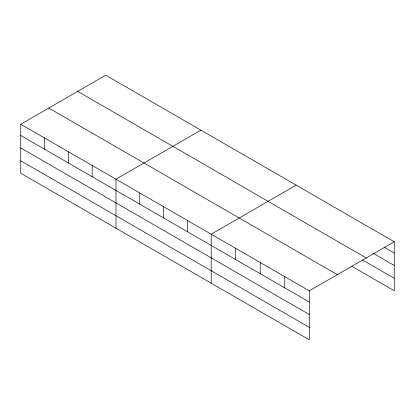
<?xml version="1.0" encoding="UTF-8"?>
<svg xmlns="http://www.w3.org/2000/svg" width="415" height="415" viewBox="0 0 415 415"><rect width="100%" height="100%" fill="white"/><g stroke="black" fill="none" stroke-linecap="round" stroke-linejoin="round"><path stroke-width="0.62" d="M20.75 124.235L309.294 290.827L309.294 339.812L20.75 173.226L20.75 124.235L105.706 75.188L394.25 241.774L394.25 290.765L351.889 266.306M200.927 130.16L115.967 179.213L115.967 228.198M296.144 185.137L211.188 234.185L211.188 283.17M309.294 290.827L394.25 241.774M384.217 247.21L394.25 253.005M373.069 253.233L394.25 265.465M77.672 91.373L366.212 257.964M362.477 259.956L394.25 278.304M48.788 108.05L337.328 274.642M20.75 135.466L309.294 302.053M20.75 147.927L309.294 314.513M20.75 160.766L309.294 327.352M284.768 276.665L284.768 287.896M260.241 262.508L260.241 273.734M235.715 248.346L235.715 259.572M187.383 220.443L187.383 231.669M163.577 206.701L163.577 217.927M139.772 192.954L139.772 204.185M92.166 165.471L92.166 176.697M68.361 151.724L68.361 162.955M44.555 137.982L44.555 149.208"/></g></svg>
